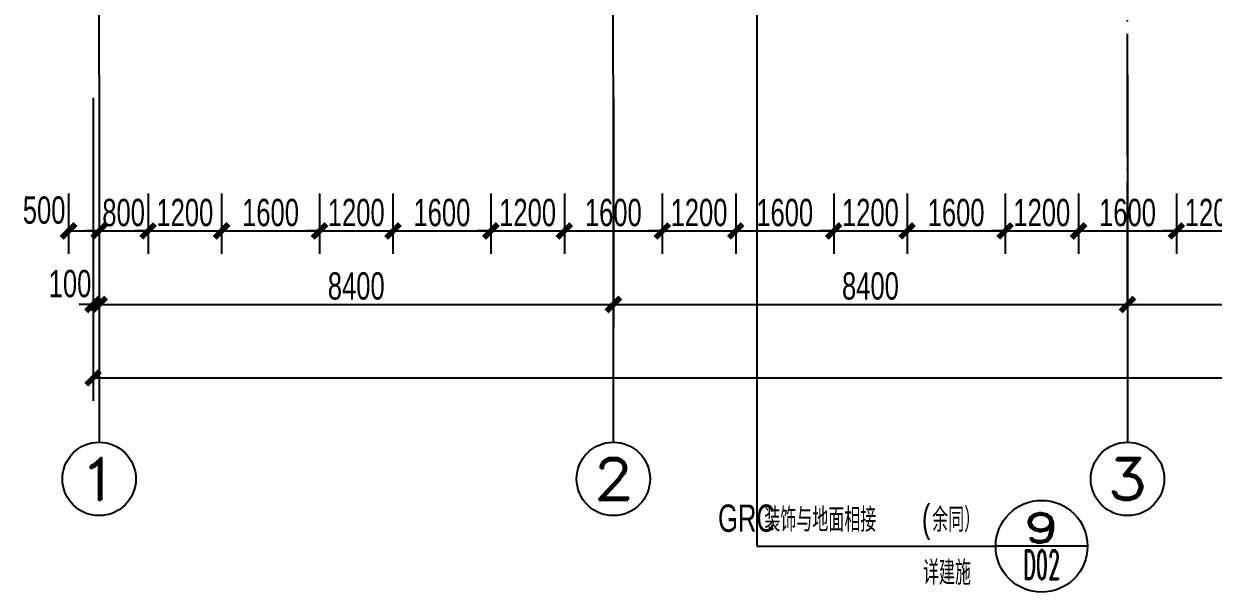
# Model space of a CAD drawing. Extents: x 1821501 to 1914341, y 446160 to 501460.
# Drawn here: x 1830209 to 1849641, y 446160 to 455443 of the extents above; entities that cross this region are included whole.
import ezdxf
from ezdxf.enums import TextEntityAlignment as Align

# ---------------------------------------------------------------- set-up
doc = ezdxf.new("R2010")
doc.units = 0
doc.header["$LTSCALE"] = 1000
doc.linetypes.add('11#平面图$0$DOTE', pattern=[2.42, 2, -0.2, 0.02, -0.2])
doc.layers.get('0').update_dxf_attribs({"linetype": 'CONTINUOUS'})
doc.layers.get('Defpoints').update_dxf_attribs({"linetype": 'CONTINUOUS'})
for name, color, linetype in [('11#平面图$0$A-Anno-Dims', 3, 'CONTINUOUS'), ('11#平面图$0$A-Anno-Note', 241, 'CONTINUOUS'), ('11#平面图$0$A-Grid', 222, '11#平面图$0$DOTE'), ('11#平面图$0$A-Grid-Iden', 11, 'CONTINUOUS'), ('AXIS_TEXT', 7, 'CONTINUOUS')]:
    doc.layers.add(name, color=color, linetype=linetype)
doc.styles.add('11#平面图$0$_TCH_AXIS', font='ROMAND', dxfattribs={"width": 0.7, "height": 5, "bigfont": 'JZFZ_CNB'})
doc.styles.add('11#平面图$0$_TCH_DIM', font='JZFZ_ENA', dxfattribs={"width": 0.7, "bigfont": 'JZFZ_CNB'})
doc.styles.add('11#平面图$0$_TCH_DIM_T3', font='JZFZ_ENA', dxfattribs={"width": 0.7, "bigfont": 'JZFZ_CNB'})
doc.styles.add('11#平面图$0$_TCH_LABEL', font='ROMAND', dxfattribs={"width": 0.7, "height": 5, "bigfont": 'JZFZ_CNB'})
doc.styles.add('COMPLEX', font='COMPLEX')
doc.dimstyles.new('11#平面图$0$_TCH_ARCH&&150', dxfattribs={"dimtxt": 446.25, "dimasz": 225, "dimexe": 375, "dimexo": 375, "dimgap": 75, "dimtad": 1, "dimdec": 0, "dimzin": 0, "dimdsep": 46, "dimtxsty": '11#平面图$0$_TCH_DIM_T3', "dimblk": '11#平面图$0$_ArchTick', "dimcen": 0.09, "dimclrt": 7, "dimazin": 2, "dimtfac": 1, "dimtdec": 0, "dimtix": 1, "dimtmove": 2, "dimatfit": 3, "dimtolj": 1, "dimtzin": 0, "dimarcsym": 0})

# ---------------------------------------------------------------- blocks, each defined once
blk = doc.blocks.new('11#平面图$0$_ArchTick')
at = {"color": 0, "linetype": 'ByBlock', "const_width": 0.4}
blk.add_lwpolyline([(-0.5, -0.5), (0.5, 0.5)], dxfattribs=at)
blk = doc.blocks.new('*D317')
at = {"layer": '11#平面图$0$A-Grid-Iden', "color": 0, "lineweight": -2, "transparency": 16777216}
for p, q in [((1831341, 454235), (1831341, 450485)), ((1831441, 454235), (1831441, 450485)), ((1831341, 450860), (1831116, 450860)), ((1831341, 450860), (1831441, 450860)), ((1831441, 450860), (1831666, 450860))]:
    blk.add_line(p, q, dxfattribs=at)
at = {"layer": 'Defpoints', "color": 0, "transparency": 16777216}
for p in [(1831341, 454610), (1831441, 454610), (1831441, 450860)]:
    blk.add_point(p, dxfattribs=at)
at = {"layer": '11#平面图$0$A-Grid-Iden', "color": 0, "lineweight": -2, "transparency": 16777216, "xscale": 225, "yscale": 225, "zscale": 225}
blk.add_blockref('11#平面图$0$_ArchTick', (1831341, 450860), dxfattribs=at)
at = {"layer": '11#平面图$0$A-Grid-Iden', "color": 0, "lineweight": -2, "transparency": 16777216, "xscale": 225, "yscale": 225, "zscale": 225, "rotation": 180}
blk.add_blockref('11#平面图$0$_ArchTick', (1831441, 450860), dxfattribs=at)
at = {"layer": '11#平面图$0$A-Grid-Iden', "color": 7, "transparency": 16777216, "insert": (1830965, 451198), "char_height": 446.2, "attachment_point": 5, "style": '11#平面图$0$_TCH_DIM_T3'}
blk.add_mtext('\\A1;100', dxfattribs=at)
blk = doc.blocks.new('*D318')
at = {"layer": '11#平面图$0$A-Grid-Iden', "color": 0, "lineweight": -2, "transparency": 16777216}
for p, q in [((1831441, 454235), (1831441, 450485)), ((1839841, 454235), (1839841, 450485)), ((1831441, 450860), (1839841, 450860))]:
    blk.add_line(p, q, dxfattribs=at)
at = {"layer": 'Defpoints', "color": 0, "transparency": 16777216}
for p in [(1831441, 454610), (1839841, 454610), (1839841, 450860)]:
    blk.add_point(p, dxfattribs=at)
at = {"layer": '11#平面图$0$A-Grid-Iden', "color": 0, "lineweight": -2, "transparency": 16777216, "xscale": 225, "yscale": 225, "zscale": 225, "rotation": 180}
blk.add_blockref('11#平面图$0$_ArchTick', (1831441, 450860), dxfattribs=at)
at = {"layer": '11#平面图$0$A-Grid-Iden', "color": 0, "lineweight": -2, "transparency": 16777216, "xscale": 225, "yscale": 225, "zscale": 225}
blk.add_blockref('11#平面图$0$_ArchTick', (1839841, 450860), dxfattribs=at)
at = {"layer": '11#平面图$0$A-Grid-Iden', "color": 7, "transparency": 16777216, "insert": (1835641, 451159), "char_height": 446.2, "attachment_point": 5, "style": '11#平面图$0$_TCH_DIM_T3'}
blk.add_mtext('\\A1;8400', dxfattribs=at)
blk = doc.blocks.new('*D319')
at = {"layer": '11#平面图$0$A-Grid-Iden', "color": 0, "lineweight": -2, "transparency": 16777216}
for p, q in [((1839841, 454235), (1839841, 450485)), ((1848241, 454235), (1848241, 450485)), ((1839841, 450860), (1848241, 450860))]:
    blk.add_line(p, q, dxfattribs=at)
at = {"layer": 'Defpoints', "color": 0, "transparency": 16777216}
for p in [(1839841, 454610), (1848241, 454610), (1848241, 450860)]:
    blk.add_point(p, dxfattribs=at)
at = {"layer": '11#平面图$0$A-Grid-Iden', "color": 0, "lineweight": -2, "transparency": 16777216, "xscale": 225, "yscale": 225, "zscale": 225, "rotation": 180}
blk.add_blockref('11#平面图$0$_ArchTick', (1839841, 450860), dxfattribs=at)
at = {"layer": '11#平面图$0$A-Grid-Iden', "color": 0, "lineweight": -2, "transparency": 16777216, "xscale": 225, "yscale": 225, "zscale": 225}
blk.add_blockref('11#平面图$0$_ArchTick', (1848241, 450860), dxfattribs=at)
at = {"layer": '11#平面图$0$A-Grid-Iden', "color": 7, "transparency": 16777216, "insert": (1844041, 451159), "char_height": 446.2, "attachment_point": 5, "style": '11#平面图$0$_TCH_DIM_T3'}
blk.add_mtext('\\A1;8400', dxfattribs=at)
blk = doc.blocks.new('*D320')
at = {"layer": '11#平面图$0$A-Grid-Iden', "color": 0, "lineweight": -2, "transparency": 16777216}
for p, q in [((1848241, 454235), (1848241, 450485)), ((1856641, 454235), (1856641, 450485)), ((1848241, 450860), (1856641, 450860))]:
    blk.add_line(p, q, dxfattribs=at)
at = {"layer": 'Defpoints', "color": 0, "transparency": 16777216}
for p in [(1848241, 454610), (1856641, 454610), (1856641, 450860)]:
    blk.add_point(p, dxfattribs=at)
at = {"layer": '11#平面图$0$A-Grid-Iden', "color": 0, "lineweight": -2, "transparency": 16777216, "xscale": 225, "yscale": 225, "zscale": 225, "rotation": 180}
blk.add_blockref('11#平面图$0$_ArchTick', (1848241, 450860), dxfattribs=at)
at = {"layer": '11#平面图$0$A-Grid-Iden', "color": 0, "lineweight": -2, "transparency": 16777216, "xscale": 225, "yscale": 225, "zscale": 225}
blk.add_blockref('11#平面图$0$_ArchTick', (1856641, 450860), dxfattribs=at)
at = {"layer": '11#平面图$0$A-Grid-Iden', "color": 7, "transparency": 16777216, "insert": (1852441, 451159), "char_height": 446.2, "attachment_point": 5, "style": '11#平面图$0$_TCH_DIM_T3'}
blk.add_mtext('\\A1;8400', dxfattribs=at)
blk = doc.blocks.new('*D328')
at = {"layer": '11#平面图$0$A-Grid-Iden', "color": 0, "lineweight": -2, "transparency": 16777216}
for p, q in [((1831341, 454235), (1831341, 449285)), ((1907141, 454235), (1907141, 449285)), ((1831341, 449660), (1907141, 449660))]:
    blk.add_line(p, q, dxfattribs=at)
at = {"layer": 'Defpoints', "color": 0, "transparency": 16777216}
for p in [(1831341, 454610), (1907141, 454610), (1907141, 449660)]:
    blk.add_point(p, dxfattribs=at)
at = {"layer": '11#平面图$0$A-Grid-Iden', "color": 0, "lineweight": -2, "transparency": 16777216, "xscale": 225, "yscale": 225, "zscale": 225, "rotation": 180}
blk.add_blockref('11#平面图$0$_ArchTick', (1831341, 449660), dxfattribs=at)
at = {"layer": '11#平面图$0$A-Grid-Iden', "color": 0, "lineweight": -2, "transparency": 16777216, "xscale": 225, "yscale": 225, "zscale": 225}
blk.add_blockref('11#平面图$0$_ArchTick', (1907141, 449660), dxfattribs=at)
at = {"layer": '11#平面图$0$A-Grid-Iden', "color": 7, "transparency": 16777216, "insert": (1869241, 449959), "char_height": 446.2, "attachment_point": 5, "style": '11#平面图$0$_TCH_DIM_T3'}
blk.add_mtext('\\A1;75800', dxfattribs=at)
blk = doc.blocks.new('_AXISO')
blk.add_circle((0, 0), 0.5)
at = {"layer": 'AXIS_TEXT', "style": 'COMPLEX', "width": 1.041667}
blk.add_attdef('A', text='', height=0.56, dxfattribs=at).set_placement((-0.25, -0.28), (0.25, -0.28), align=Align.FIT)
blk = doc.blocks.new('*D118')
at = {"layer": '11#平面图$0$A-Anno-Dims', "color": 0, "lineweight": -2, "transparency": 16777216}
for p, q in [((2559, 986), (2559, 0)), ((3059, 986), (3059, 0)), ((2559, 375), (3059, 375))]:
    blk.add_line(p, q, dxfattribs=at)
at = {"layer": 'Defpoints', "color": 0, "transparency": 16777216}
for p in [(2559, 1361), (3059, 1361), (3059, 375)]:
    blk.add_point(p, dxfattribs=at)
at = {"layer": '11#平面图$0$A-Anno-Dims', "color": 0, "lineweight": -2, "transparency": 16777216, "xscale": 225, "yscale": 225, "zscale": 225, "rotation": 180}
blk.add_blockref('11#平面图$0$_ArchTick', (2559, 375), dxfattribs=at)
at = {"layer": '11#平面图$0$A-Anno-Dims', "color": 0, "lineweight": -2, "transparency": 16777216, "xscale": 225, "yscale": 225, "zscale": 225}
blk.add_blockref('11#平面图$0$_ArchTick', (3059, 375), dxfattribs=at)
at = {"layer": '11#平面图$0$A-Anno-Dims', "color": 7, "transparency": 16777216, "insert": (2160, 713), "char_height": 446.2, "attachment_point": 5, "style": '11#平面图$0$_TCH_DIM_T3'}
blk.add_mtext('\\A1;500', dxfattribs=at)
blk = doc.blocks.new('*D119')
at = {"layer": '11#平面图$0$A-Anno-Dims', "color": 0, "lineweight": -2, "transparency": 16777216}
for p, q in [((3059, 986), (3059, 0)), ((3859, 986), (3859, 0)), ((3059, 375), (2834, 375)), ((3059, 375), (3859, 375)), ((3859, 375), (4084, 375))]:
    blk.add_line(p, q, dxfattribs=at)
at = {"layer": 'Defpoints', "color": 0, "transparency": 16777216}
for p in [(3059, 1361), (3859, 1361), (3859, 375)]:
    blk.add_point(p, dxfattribs=at)
at = {"layer": '11#平面图$0$A-Anno-Dims', "color": 0, "lineweight": -2, "transparency": 16777216, "xscale": 225, "yscale": 225, "zscale": 225}
blk.add_blockref('11#平面图$0$_ArchTick', (3059, 375), dxfattribs=at)
at = {"layer": '11#平面图$0$A-Anno-Dims', "color": 0, "lineweight": -2, "transparency": 16777216, "xscale": 225, "yscale": 225, "zscale": 225, "rotation": 180}
blk.add_blockref('11#平面图$0$_ArchTick', (3859, 375), dxfattribs=at)
at = {"layer": '11#平面图$0$A-Anno-Dims', "color": 7, "transparency": 16777216, "insert": (3459, 673), "char_height": 446.2, "attachment_point": 5, "style": '11#平面图$0$_TCH_DIM_T3'}
blk.add_mtext('\\A1;800', dxfattribs=at)
blk = doc.blocks.new('*D120')
at = {"layer": '11#平面图$0$A-Anno-Dims', "color": 0, "lineweight": -2, "transparency": 16777216}
for p, q in [((3859, 986), (3859, 0)), ((5059, 986), (5059, 0)), ((3859, 375), (3634, 375)), ((3859, 375), (5059, 375)), ((5059, 375), (5284, 375))]:
    blk.add_line(p, q, dxfattribs=at)
at = {"layer": 'Defpoints', "color": 0, "transparency": 16777216}
for p in [(3859, 1361), (5059, 1361), (5059, 375)]:
    blk.add_point(p, dxfattribs=at)
at = {"layer": '11#平面图$0$A-Anno-Dims', "color": 0, "lineweight": -2, "transparency": 16777216, "xscale": 225, "yscale": 225, "zscale": 225}
blk.add_blockref('11#平面图$0$_ArchTick', (3859, 375), dxfattribs=at)
at = {"layer": '11#平面图$0$A-Anno-Dims', "color": 0, "lineweight": -2, "transparency": 16777216, "xscale": 225, "yscale": 225, "zscale": 225, "rotation": 180}
blk.add_blockref('11#平面图$0$_ArchTick', (5059, 375), dxfattribs=at)
at = {"layer": '11#平面图$0$A-Anno-Dims', "color": 7, "transparency": 16777216, "insert": (4459, 673), "char_height": 446.2, "attachment_point": 5, "style": '11#平面图$0$_TCH_DIM_T3'}
blk.add_mtext('\\A1;1200', dxfattribs=at)
blk = doc.blocks.new('*D121')
at = {"layer": '11#平面图$0$A-Anno-Dims', "color": 0, "lineweight": -2, "transparency": 16777216}
for p, q in [((5059, 986), (5059, 0)), ((6659, 986), (6659, 0)), ((5059, 375), (6659, 375))]:
    blk.add_line(p, q, dxfattribs=at)
at = {"layer": 'Defpoints', "color": 0, "transparency": 16777216}
for p in [(5059, 1361), (6659, 1361), (6659, 375)]:
    blk.add_point(p, dxfattribs=at)
at = {"layer": '11#平面图$0$A-Anno-Dims', "color": 0, "lineweight": -2, "transparency": 16777216, "xscale": 225, "yscale": 225, "zscale": 225, "rotation": 180}
blk.add_blockref('11#平面图$0$_ArchTick', (5059, 375), dxfattribs=at)
at = {"layer": '11#平面图$0$A-Anno-Dims', "color": 0, "lineweight": -2, "transparency": 16777216, "xscale": 225, "yscale": 225, "zscale": 225}
blk.add_blockref('11#平面图$0$_ArchTick', (6659, 375), dxfattribs=at)
at = {"layer": '11#平面图$0$A-Anno-Dims', "color": 7, "transparency": 16777216, "insert": (5859, 673), "char_height": 446.2, "attachment_point": 5, "style": '11#平面图$0$_TCH_DIM_T3'}
blk.add_mtext('\\A1;1600', dxfattribs=at)
blk = doc.blocks.new('*D122')
at = {"layer": '11#平面图$0$A-Anno-Dims', "color": 0, "lineweight": -2, "transparency": 16777216}
for p, q in [((6659, 986), (6659, 0)), ((7859, 986), (7859, 0)), ((6659, 375), (6434, 375)), ((6659, 375), (7859, 375)), ((7859, 375), (8084, 375))]:
    blk.add_line(p, q, dxfattribs=at)
at = {"layer": 'Defpoints', "color": 0, "transparency": 16777216}
for p in [(6659, 1361), (7859, 1361), (7859, 375)]:
    blk.add_point(p, dxfattribs=at)
at = {"layer": '11#平面图$0$A-Anno-Dims', "color": 0, "lineweight": -2, "transparency": 16777216, "xscale": 225, "yscale": 225, "zscale": 225}
blk.add_blockref('11#平面图$0$_ArchTick', (6659, 375), dxfattribs=at)
at = {"layer": '11#平面图$0$A-Anno-Dims', "color": 0, "lineweight": -2, "transparency": 16777216, "xscale": 225, "yscale": 225, "zscale": 225, "rotation": 180}
blk.add_blockref('11#平面图$0$_ArchTick', (7859, 375), dxfattribs=at)
at = {"layer": '11#平面图$0$A-Anno-Dims', "color": 7, "transparency": 16777216, "insert": (7259, 673), "char_height": 446.2, "attachment_point": 5, "style": '11#平面图$0$_TCH_DIM_T3'}
blk.add_mtext('\\A1;1200', dxfattribs=at)
blk = doc.blocks.new('*D123')
at = {"layer": '11#平面图$0$A-Anno-Dims', "color": 0, "lineweight": -2, "transparency": 16777216}
for p, q in [((7859, 986), (7859, 0)), ((9459, 986), (9459, 0)), ((7859, 375), (9459, 375))]:
    blk.add_line(p, q, dxfattribs=at)
at = {"layer": 'Defpoints', "color": 0, "transparency": 16777216}
for p in [(7859, 1361), (9459, 1361), (9459, 375)]:
    blk.add_point(p, dxfattribs=at)
at = {"layer": '11#平面图$0$A-Anno-Dims', "color": 0, "lineweight": -2, "transparency": 16777216, "xscale": 225, "yscale": 225, "zscale": 225, "rotation": 180}
blk.add_blockref('11#平面图$0$_ArchTick', (7859, 375), dxfattribs=at)
at = {"layer": '11#平面图$0$A-Anno-Dims', "color": 0, "lineweight": -2, "transparency": 16777216, "xscale": 225, "yscale": 225, "zscale": 225}
blk.add_blockref('11#平面图$0$_ArchTick', (9459, 375), dxfattribs=at)
at = {"layer": '11#平面图$0$A-Anno-Dims', "color": 7, "transparency": 16777216, "insert": (8659, 673), "char_height": 446.2, "attachment_point": 5, "style": '11#平面图$0$_TCH_DIM_T3'}
blk.add_mtext('\\A1;1600', dxfattribs=at)
blk = doc.blocks.new('*D124')
at = {"layer": '11#平面图$0$A-Anno-Dims', "color": 0, "lineweight": -2, "transparency": 16777216}
for p, q in [((9459, 986), (9459, 0)), ((10659, 986), (10659, 0)), ((9459, 375), (9234, 375)), ((9459, 375), (10659, 375)), ((10659, 375), (10884, 375))]:
    blk.add_line(p, q, dxfattribs=at)
at = {"layer": 'Defpoints', "color": 0, "transparency": 16777216}
for p in [(9459, 1361), (10659, 1361), (10659, 375)]:
    blk.add_point(p, dxfattribs=at)
at = {"layer": '11#平面图$0$A-Anno-Dims', "color": 0, "lineweight": -2, "transparency": 16777216, "xscale": 225, "yscale": 225, "zscale": 225}
blk.add_blockref('11#平面图$0$_ArchTick', (9459, 375), dxfattribs=at)
at = {"layer": '11#平面图$0$A-Anno-Dims', "color": 0, "lineweight": -2, "transparency": 16777216, "xscale": 225, "yscale": 225, "zscale": 225, "rotation": 180}
blk.add_blockref('11#平面图$0$_ArchTick', (10659, 375), dxfattribs=at)
at = {"layer": '11#平面图$0$A-Anno-Dims', "color": 7, "transparency": 16777216, "insert": (10059, 673), "char_height": 446.2, "attachment_point": 5, "style": '11#平面图$0$_TCH_DIM_T3'}
blk.add_mtext('\\A1;1200', dxfattribs=at)
blk = doc.blocks.new('*D125')
at = {"layer": '11#平面图$0$A-Anno-Dims', "color": 0, "lineweight": -2, "transparency": 16777216}
for p, q in [((10659, 986), (10659, 0)), ((12259, 986), (12259, 0)), ((10659, 375), (12259, 375))]:
    blk.add_line(p, q, dxfattribs=at)
at = {"layer": 'Defpoints', "color": 0, "transparency": 16777216}
for p in [(10659, 1361), (12259, 1361), (12259, 375)]:
    blk.add_point(p, dxfattribs=at)
at = {"layer": '11#平面图$0$A-Anno-Dims', "color": 0, "lineweight": -2, "transparency": 16777216, "xscale": 225, "yscale": 225, "zscale": 225, "rotation": 180}
blk.add_blockref('11#平面图$0$_ArchTick', (10659, 375), dxfattribs=at)
at = {"layer": '11#平面图$0$A-Anno-Dims', "color": 0, "lineweight": -2, "transparency": 16777216, "xscale": 225, "yscale": 225, "zscale": 225}
blk.add_blockref('11#平面图$0$_ArchTick', (12259, 375), dxfattribs=at)
at = {"layer": '11#平面图$0$A-Anno-Dims', "color": 7, "transparency": 16777216, "insert": (11459, 673), "char_height": 446.2, "attachment_point": 5, "style": '11#平面图$0$_TCH_DIM_T3'}
blk.add_mtext('\\A1;1600', dxfattribs=at)
blk = doc.blocks.new('*D126')
at = {"layer": '11#平面图$0$A-Anno-Dims', "color": 0, "lineweight": -2, "transparency": 16777216}
for p, q in [((12259, 986), (12259, 0)), ((13459, 986), (13459, 0)), ((12259, 375), (12034, 375)), ((12259, 375), (13459, 375)), ((13459, 375), (13684, 375))]:
    blk.add_line(p, q, dxfattribs=at)
at = {"layer": 'Defpoints', "color": 0, "transparency": 16777216}
for p in [(12259, 1361), (13459, 1361), (13459, 375)]:
    blk.add_point(p, dxfattribs=at)
at = {"layer": '11#平面图$0$A-Anno-Dims', "color": 0, "lineweight": -2, "transparency": 16777216, "xscale": 225, "yscale": 225, "zscale": 225}
blk.add_blockref('11#平面图$0$_ArchTick', (12259, 375), dxfattribs=at)
at = {"layer": '11#平面图$0$A-Anno-Dims', "color": 0, "lineweight": -2, "transparency": 16777216, "xscale": 225, "yscale": 225, "zscale": 225, "rotation": 180}
blk.add_blockref('11#平面图$0$_ArchTick', (13459, 375), dxfattribs=at)
at = {"layer": '11#平面图$0$A-Anno-Dims', "color": 7, "transparency": 16777216, "insert": (12859, 673), "char_height": 446.2, "attachment_point": 5, "style": '11#平面图$0$_TCH_DIM_T3'}
blk.add_mtext('\\A1;1200', dxfattribs=at)
blk = doc.blocks.new('*D127')
at = {"layer": '11#平面图$0$A-Anno-Dims', "color": 0, "lineweight": -2, "transparency": 16777216}
for p, q in [((13459, 986), (13459, 0)), ((15059, 986), (15059, 0)), ((13459, 375), (15059, 375))]:
    blk.add_line(p, q, dxfattribs=at)
at = {"layer": 'Defpoints', "color": 0, "transparency": 16777216}
for p in [(13459, 1361), (15059, 1361), (15059, 375)]:
    blk.add_point(p, dxfattribs=at)
at = {"layer": '11#平面图$0$A-Anno-Dims', "color": 0, "lineweight": -2, "transparency": 16777216, "xscale": 225, "yscale": 225, "zscale": 225, "rotation": 180}
blk.add_blockref('11#平面图$0$_ArchTick', (13459, 375), dxfattribs=at)
at = {"layer": '11#平面图$0$A-Anno-Dims', "color": 0, "lineweight": -2, "transparency": 16777216, "xscale": 225, "yscale": 225, "zscale": 225}
blk.add_blockref('11#平面图$0$_ArchTick', (15059, 375), dxfattribs=at)
at = {"layer": '11#平面图$0$A-Anno-Dims', "color": 7, "transparency": 16777216, "insert": (14259, 673), "char_height": 446.2, "attachment_point": 5, "style": '11#平面图$0$_TCH_DIM_T3'}
blk.add_mtext('\\A1;1600', dxfattribs=at)
blk = doc.blocks.new('*D128')
at = {"layer": '11#平面图$0$A-Anno-Dims', "color": 0, "lineweight": -2, "transparency": 16777216}
for p, q in [((15059, 986), (15059, 0)), ((16259, 986), (16259, 0)), ((15059, 375), (14834, 375)), ((15059, 375), (16259, 375)), ((16259, 375), (16484, 375))]:
    blk.add_line(p, q, dxfattribs=at)
at = {"layer": 'Defpoints', "color": 0, "transparency": 16777216}
for p in [(15059, 1361), (16259, 1361), (16259, 375)]:
    blk.add_point(p, dxfattribs=at)
at = {"layer": '11#平面图$0$A-Anno-Dims', "color": 0, "lineweight": -2, "transparency": 16777216, "xscale": 225, "yscale": 225, "zscale": 225}
blk.add_blockref('11#平面图$0$_ArchTick', (15059, 375), dxfattribs=at)
at = {"layer": '11#平面图$0$A-Anno-Dims', "color": 0, "lineweight": -2, "transparency": 16777216, "xscale": 225, "yscale": 225, "zscale": 225, "rotation": 180}
blk.add_blockref('11#平面图$0$_ArchTick', (16259, 375), dxfattribs=at)
at = {"layer": '11#平面图$0$A-Anno-Dims', "color": 7, "transparency": 16777216, "insert": (15659, 673), "char_height": 446.2, "attachment_point": 5, "style": '11#平面图$0$_TCH_DIM_T3'}
blk.add_mtext('\\A1;1200', dxfattribs=at)
blk = doc.blocks.new('*D129')
at = {"layer": '11#平面图$0$A-Anno-Dims', "color": 0, "lineweight": -2, "transparency": 16777216}
for p, q in [((16259, 986), (16259, 0)), ((17859, 986), (17859, 0)), ((16259, 375), (17859, 375))]:
    blk.add_line(p, q, dxfattribs=at)
at = {"layer": 'Defpoints', "color": 0, "transparency": 16777216}
for p in [(16259, 1361), (17859, 1361), (17859, 375)]:
    blk.add_point(p, dxfattribs=at)
at = {"layer": '11#平面图$0$A-Anno-Dims', "color": 0, "lineweight": -2, "transparency": 16777216, "xscale": 225, "yscale": 225, "zscale": 225, "rotation": 180}
blk.add_blockref('11#平面图$0$_ArchTick', (16259, 375), dxfattribs=at)
at = {"layer": '11#平面图$0$A-Anno-Dims', "color": 0, "lineweight": -2, "transparency": 16777216, "xscale": 225, "yscale": 225, "zscale": 225}
blk.add_blockref('11#平面图$0$_ArchTick', (17859, 375), dxfattribs=at)
at = {"layer": '11#平面图$0$A-Anno-Dims', "color": 7, "transparency": 16777216, "insert": (17059, 673), "char_height": 446.2, "attachment_point": 5, "style": '11#平面图$0$_TCH_DIM_T3'}
blk.add_mtext('\\A1;1600', dxfattribs=at)
blk = doc.blocks.new('*D130')
at = {"layer": '11#平面图$0$A-Anno-Dims', "color": 0, "lineweight": -2, "transparency": 16777216}
for p, q in [((17859, 986), (17859, 0)), ((19059, 986), (19059, 0)), ((17859, 375), (17634, 375)), ((17859, 375), (19059, 375)), ((19059, 375), (19284, 375))]:
    blk.add_line(p, q, dxfattribs=at)
at = {"layer": 'Defpoints', "color": 0, "transparency": 16777216}
for p in [(17859, 1361), (19059, 1361), (19059, 375)]:
    blk.add_point(p, dxfattribs=at)
at = {"layer": '11#平面图$0$A-Anno-Dims', "color": 0, "lineweight": -2, "transparency": 16777216, "xscale": 225, "yscale": 225, "zscale": 225}
blk.add_blockref('11#平面图$0$_ArchTick', (17859, 375), dxfattribs=at)
at = {"layer": '11#平面图$0$A-Anno-Dims', "color": 0, "lineweight": -2, "transparency": 16777216, "xscale": 225, "yscale": 225, "zscale": 225, "rotation": 180}
blk.add_blockref('11#平面图$0$_ArchTick', (19059, 375), dxfattribs=at)
at = {"layer": '11#平面图$0$A-Anno-Dims', "color": 7, "transparency": 16777216, "insert": (18459, 673), "char_height": 446.2, "attachment_point": 5, "style": '11#平面图$0$_TCH_DIM_T3'}
blk.add_mtext('\\A1;1200', dxfattribs=at)
blk = doc.blocks.new('*D131')
at = {"layer": '11#平面图$0$A-Anno-Dims', "color": 0, "lineweight": -2, "transparency": 16777216}
for p, q in [((19059, 986), (19059, 0)), ((20659, 986), (20659, 0)), ((19059, 375), (20659, 375))]:
    blk.add_line(p, q, dxfattribs=at)
at = {"layer": 'Defpoints', "color": 0, "transparency": 16777216}
for p in [(19059, 1361), (20659, 1361), (20659, 375)]:
    blk.add_point(p, dxfattribs=at)
at = {"layer": '11#平面图$0$A-Anno-Dims', "color": 0, "lineweight": -2, "transparency": 16777216, "xscale": 225, "yscale": 225, "zscale": 225, "rotation": 180}
blk.add_blockref('11#平面图$0$_ArchTick', (19059, 375), dxfattribs=at)
at = {"layer": '11#平面图$0$A-Anno-Dims', "color": 0, "lineweight": -2, "transparency": 16777216, "xscale": 225, "yscale": 225, "zscale": 225}
blk.add_blockref('11#平面图$0$_ArchTick', (20659, 375), dxfattribs=at)
at = {"layer": '11#平面图$0$A-Anno-Dims', "color": 7, "transparency": 16777216, "insert": (19859, 673), "char_height": 446.2, "attachment_point": 5, "style": '11#平面图$0$_TCH_DIM_T3'}
blk.add_mtext('\\A1;1600', dxfattribs=at)
blk = doc.blocks.new('*D132')
at = {"layer": '11#平面图$0$A-Anno-Dims', "color": 0, "lineweight": -2, "transparency": 16777216}
for p, q in [((20659, 986), (20659, 0)), ((21859, 986), (21859, 0)), ((20659, 375), (20434, 375)), ((20659, 375), (21859, 375)), ((21859, 375), (22084, 375))]:
    blk.add_line(p, q, dxfattribs=at)
at = {"layer": 'Defpoints', "color": 0, "transparency": 16777216}
for p in [(20659, 1361), (21859, 1361), (21859, 375)]:
    blk.add_point(p, dxfattribs=at)
at = {"layer": '11#平面图$0$A-Anno-Dims', "color": 0, "lineweight": -2, "transparency": 16777216, "xscale": 225, "yscale": 225, "zscale": 225}
blk.add_blockref('11#平面图$0$_ArchTick', (20659, 375), dxfattribs=at)
at = {"layer": '11#平面图$0$A-Anno-Dims', "color": 0, "lineweight": -2, "transparency": 16777216, "xscale": 225, "yscale": 225, "zscale": 225, "rotation": 180}
blk.add_blockref('11#平面图$0$_ArchTick', (21859, 375), dxfattribs=at)
at = {"layer": '11#平面图$0$A-Anno-Dims', "color": 7, "transparency": 16777216, "insert": (21259, 673), "char_height": 446.2, "attachment_point": 5, "style": '11#平面图$0$_TCH_DIM_T3'}
blk.add_mtext('\\A1;1200', dxfattribs=at)
blk = doc.blocks.new('11#平面图$0$A$C124F583F')
at = {"layer": '11#平面图$0$A-Anno-Dims'}
dim = blk.add_linear_dim(base=(3059.1, 375), p1=(2559.1, 1360.9), p2=(3059.1, 1360.9), angle=0, dimstyle='11#平面图$0$_TCH_ARCH&&150', dxfattribs=at)
dim.commit()
dim.dimension.update_dxf_attribs({"geometry": '*D118', "text_midpoint": (2159.7, 712.5), "dimtype": 129})
for p1, p2, picture, middle in [((3059.1, 1360.9), (3859.1, 1360.9), '*D119', (3459.1, 673.1)), ((3859.1, 1360.9), (5059.1, 1360.9), '*D120', (4459.1, 673.1)), ((5059.1, 1360.9), (6659.1, 1360.9), '*D121', (5859.1, 673.1)), ((6659.1, 1360.9), (7859.1, 1360.9), '*D122', (7259.1, 673.1)), ((7859.1, 1360.9), (9459.1, 1360.9), '*D123', (8659.1, 673.1)), ((9459.1, 1360.9), (10659.1, 1360.9), '*D124', (10059.1, 673.1)), ((10659.1, 1360.9), (12259.1, 1360.9), '*D125', (11459.1, 673.1)), ((12259.1, 1360.9), (13459.1, 1360.9), '*D126', (12859.1, 673.1)), ((13459.1, 1360.9), (15059.1, 1360.9), '*D127', (14259.1, 673.1)), ((15059.1, 1360.9), (16259.1, 1360.9), '*D128', (15659.1, 673.1)), ((16259.1, 1360.9), (17859.1, 1360.9), '*D129', (17059.1, 673.1)), ((17859.1, 1360.9), (19059.1, 1360.9), '*D130', (18459.1, 673.1)), ((19059.1, 1360.9), (20659.1, 1360.9), '*D131', (19859.1, 673.1)), ((20659.1, 1360.9), (21859.1, 1360.9), '*D132', (21259.1, 673.1))]:
    dim = blk.add_aligned_dim(p1=p1, p2=p2, distance=-985.9, dimstyle='11#平面图$0$_TCH_ARCH&&150', dxfattribs=at)
    dim.commit()
    dim.dimension.update_dxf_attribs({"geometry": picture, "text_midpoint": middle})

msp = doc.modelspace()

# ---------------------------------------------------------------- linework, layer by layer
at = {"layer": '11#平面图$0$A-Anno-Dims'}
for p, q in [((1842184.9, 456782.3), (1842184.9, 446910.5)), ((1842184.9, 446910.5), (1846087.6, 446910.5)), ((1847587.6, 446910.5), (1846087.6, 446910.5))]:
    msp.add_line(p, q, dxfattribs=at)
msp.add_circle((1846837.6, 446910.5), 750, dxfattribs=at)
at = {"layer": '11#平面图$0$A-Grid'}
for p, q in [((1831440.6, 454610.5), (1831440.6, 490610.5)), ((1839840.6, 454610.5), (1839840.6, 490610.5)), ((1848240.6, 450860.5), (1848240.6, 490610.5))]:
    msp.add_line(p, q, dxfattribs=at)
at = {"layer": '11#平面图$0$A-Grid-Iden'}
for p, q in [((1831440.6, 454610.5), (1831440.6, 448610.5)), ((1839840.6, 454610.5), (1839840.6, 448610.5)), ((1848240.6, 454610.5), (1848240.6, 448610.5))]:
    msp.add_line(p, q, dxfattribs=at)

# ---------------------------------------------------------------- block references
at = {"layer": '11#平面图$0$A-Anno-Note'}
msp.add_blockref('11#平面图$0$A$C124F583F', (1828381.5, 451685.5), dxfattribs=at)
at = {"layer": '11#平面图$0$A-Grid-Iden'}
ref = msp.add_blockref('_AXISO', (1831440.6, 448010.5), dxfattribs=dict(at, xscale=1200, yscale=1200, zscale=1200))
ref.add_attrib('A', '1', dxfattribs={"height": 678.8, "style": '11#平面图$0$_TCH_AXIS', "width": 1.909091}).set_placement((1831101.2, 447671.1), (1831780, 447671.1), align=Align.FIT)
ref = msp.add_blockref('_AXISO', (1839840.6, 448010.5), dxfattribs=dict(at, xscale=1200, yscale=1200, zscale=1200))
ref.add_attrib('A', '2', dxfattribs={"height": 678.8, "style": '11#平面图$0$_TCH_AXIS', "width": 1.235294}).set_placement((1839501.2, 447671.1), (1840180, 447671.1), align=Align.FIT)
ref = msp.add_blockref('_AXISO', (1848240.6, 448010.5), dxfattribs=dict(at, xscale=1200, yscale=1200, zscale=1200))
ref.add_attrib('A', '3', dxfattribs={"height": 678.8, "style": '11#平面图$0$_TCH_AXIS', "width": 1.235294}).set_placement((1847901.2, 447671.1), (1848580, 447671.1), align=Align.FIT)

# ---------------------------------------------------------------- texts
at = {"layer": '11#平面图$0$A-Anno-Note', "style": '11#平面图$0$_TCH_DIM', "width": 0.7}
for s, height, p in [('GRC', 446.25, (1841551.5, 447146.5)), ('装饰与地面相接', 392.72, (1842308.4, 447146.5)), ('(', 446.2, (1844880.9, 447146.5)), ('余同）', 392.72, (1845049.1, 447146.5)), ('详建施', 392.72, (1844898.7, 446280.8))]:
    msp.add_text(s, height=height, dxfattribs=at).set_placement(p)
at = {"layer": '11#平面图$0$A-Anno-Note', "style": '11#平面图$0$_TCH_LABEL'}
for s, height, width, p, p2 in [('9', 483, 1.640625, (1846535.8, 446970.9), (1847139.5, 446970.9)), ('D02', 482.99, 0.452586, (1846535.8, 446367.1), (1847139.5, 446367.1))]:
    msp.add_text(s, height=height, dxfattribs=dict(at, width=width)).set_placement(p, p2, align=Align.FIT)

# ---------------------------------------------------------------- dimensions: what is measured, and where the dimension line sits
at = {"layer": '11#平面图$0$A-Grid-Iden'}
dim = msp.add_linear_dim(base=(1831440.6, 450860.5), p1=(1831340.6, 454610.5), p2=(1831440.6, 454610.5), angle=0, dimstyle='11#平面图$0$_TCH_ARCH&&150', dxfattribs=at)
dim.commit()
dim.dimension.update_dxf_attribs({"geometry": '*D317', "text_midpoint": (1830965.3, 451198), "dimtype": 129})
for p1, p2, distance, picture, middle in [((1831340.6, 454610.5), (1907140.6, 454610.5), -4950, '*D328', (1869240.6, 449958.6)), ((1831440.6, 454610.5), (1839840.6, 454610.5), -3750, '*D318', (1835640.6, 451158.6)), ((1839840.6, 454610.5), (1848240.6, 454610.5), -3750, '*D319', (1844040.6, 451158.6)), ((1848240.6, 454610.5), (1856640.6, 454610.5), -3750, '*D320', (1852440.6, 451158.6))]:
    dim = msp.add_aligned_dim(p1=p1, p2=p2, distance=distance, dimstyle='11#平面图$0$_TCH_ARCH&&150', dxfattribs=at)
    dim.commit()
    dim.dimension.update_dxf_attribs({"geometry": picture, "text_midpoint": middle})

doc.saveas('drawing.dxf')
